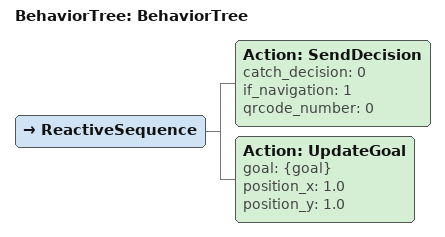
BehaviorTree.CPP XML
<?xml version="1.0"?>
<root main_tree_to_execute="BehaviorTree">
    <BehaviorTree ID="BehaviorTree">
        <ReactiveSequence>
            <Action ID="SendDecision" catch_decision="0" if_navigation="1" qrcode_number="0"/>
            <Action ID="UpdateGoal" goal="{goal}" position_x="1.0" position_y="1.0"/>
        </ReactiveSequence>
    </BehaviorTree>
</root>
